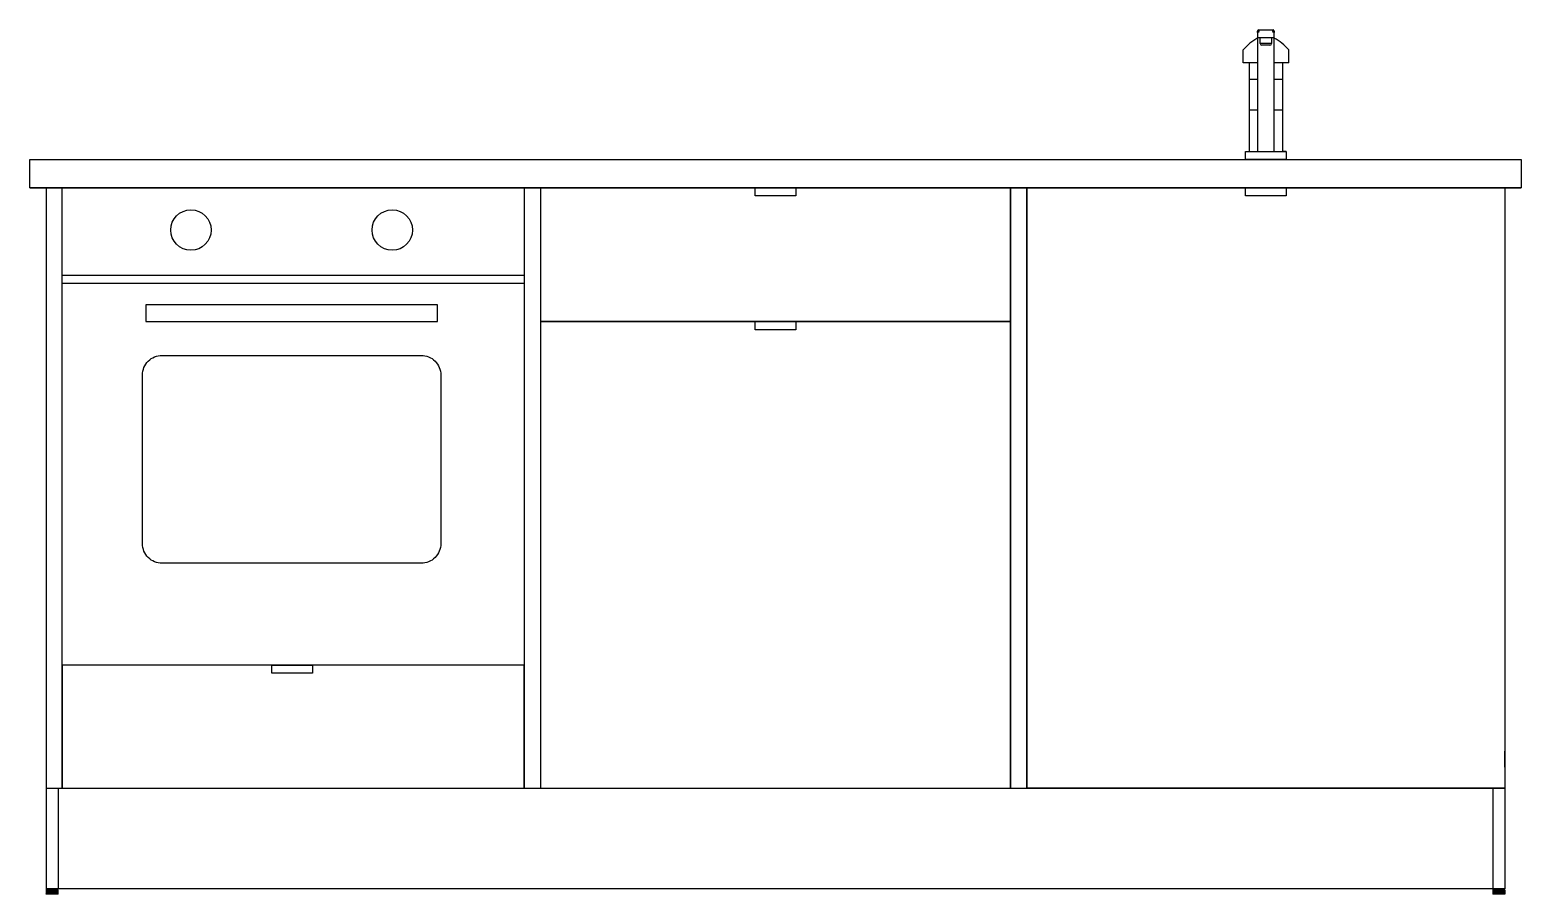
# Model space of a CAD drawing. Header units: millimetres. Extents: x 1636 to 3054, y -633 to 141.
# Drawn here: x 1636.3 to 1820.3, y 4 to 110.7 of the extents above; entities that cross this region are included whole.
import ezdxf

# ---------------------------------------------------------------- set-up
doc = ezdxf.new("R2010")
doc.units = ezdxf.units.MM
for name, color, linetype in [('ante', 6, 'Continuous'), ('cassetti', 150, 'Continuous'), ('elementi incassati', 131, 'Continuous'), ('PDF _Geometria', 7, 'Continuous')]:
    doc.layers.add(name, color=color, linetype=linetype)

msp = doc.modelspace()

# ---------------------------------------------------------------- linework, layer by layer
for p, q in [((1787.93, 110.69), (1789.66, 110.69)), ((1787.8, 95.69), (1787.8, 110.35)), ((1789.8, 109.69), (1787.8, 109.69)), ((1788.1, 109), (1788.1, 109.69)), ((1788.1, 109.06), (1789.5, 109.06)), ((1789.3, 108.8), (1788.3, 108.8)), ((1789.5, 109.69), (1789.5, 109)), ((1789.8, 110.35), (1789.8, 95.69)), ((1786, 106.61), (1786, 108.21)), ((1791.63, 106.61), (1791.63, 108.21)), ((1787.8, 106.61), (1786, 106.61)), ((1786.78, 95.69), (1786.78, 106.61)), ((1791.63, 106.61), (1789.8, 106.61)), ((1790.85, 106.61), (1790.85, 95.69)), ((1786.78, 104.61), (1787.8, 104.61)), ((1789.8, 104.61), (1790.85, 104.61)), ((1786.78, 100.8), (1787.8, 100.8)), ((1789.8, 100.8), (1790.85, 100.8)), ((1786.3, 94.69), (1786.3, 95.69)), ((1786.3, 95.69), (1791.3, 95.69)), ((1786.3, 95.69), (1786.78, 95.69)), ((1787.8, 95.69), (1789.8, 95.69)), ((1791.3, 95.69), (1790.82, 95.69)), ((1791.3, 95.69), (1791.3, 94.69)), ((1636.3, 94.69), (1820.3, 94.69)), ((1636.3, 91.19), (1636.3, 94.69)), ((1791.3, 94.69), (1786.3, 94.69)), ((1820.3, 94.69), (1820.3, 91.19)), ((1820.3, 91.19), (1636.3, 91.19)), ((1636.3, 91.19), (1820.3, 91.19)), ((1638.3, 91.19), (1638.3, 4.69)), ((1640.3, 17.09), (1640.3, 91.19)), ((1697.3, 91.19), (1697.3, 17.09)), ((1699.3, 91.19), (1699.3, 17.09)), ((1757.3, 91.19), (1757.3, 17.09)), ((1759.3, 91.19), (1757.3, 91.19)), ((1759.3, 91.19), (1757.3, 91.19)), ((1759.3, 91.19), (1759.3, 17.09)), ((1818.3, 91.19), (1818.3, 4.69)), ((1699.3, 74.69), (1757.3, 74.69)), ((1818.3, 19.69), (1818.3, 21.69)), ((1638.3, 17.09), (1818.3, 17.09)), ((1638.3, 17.09), (1639.8, 17.09)), ((1638.3, 17.09), (1640.3, 17.09)), ((1639.8, 17.09), (1639.8, 4.69)), ((1818.3, 17.09), (1816.8, 17.09)), ((1816.8, 17.09), (1816.8, 4.69)), ((1818.3, 4.69), (1638.3, 4.69)), ((1639.8, 4.69), (1638.3, 4.69))]:
    msp.add_line(p, q)
at = {"lineweight": 25}
for points in [[(1638.32, 4.55), (1638.32, 4.06), (1638.32, 4.06), (1638.33, 4.06)], [(1638.32, 4.55), (1638.32, 4.55), (1638.33, 4.55)], [(1638.33, 4.05), (1638.33, 4.05), (1638.33, 4.05), (1638.33, 4.05), (1638.32, 4.05), (1638.32, 4.06), (1638.32, 4.06), (1638.32, 4.06), (1638.32, 4.06)], [(1638.33, 4.55), (1638.33, 4.06), (1638.34, 4.06), (1638.34, 4.06), (1638.35, 4.06)], [(1638.33, 4.55), (1638.34, 4.55), (1638.34, 4.55), (1638.35, 4.55)], [(1638.33, 4.06), (1638.33, 4.05), (1638.33, 4.05)], [(1638.34, 4.05), (1638.34, 4.05), (1638.34, 4.05), (1638.34, 4.05), (1638.34, 4.05), (1638.34, 4.06), (1638.33, 4.06), (1638.33, 4.06), (1638.33, 4.06)], [(1639.63, 4.04), (1639.59, 4.04), (1639.54, 4.04), (1639.48, 4.04), (1639.42, 4.04), (1639.36, 4.04), (1639.29, 4.04), (1639.22, 4.04), (1639.15, 4.04), (1639.08, 4.04), (1639.01, 4.04), (1638.94, 4.04), (1638.87, 4.04), (1638.8, 4.04), (1638.73, 4.04), (1638.67, 4.04), (1638.61, 4.04), (1638.55, 4.04), (1638.5, 4.04), (1638.46, 4.04), (1638.42, 4.04), (1638.39, 4.04), (1638.37, 4.04), (1638.35, 4.04), (1638.34, 4.04), (1638.33, 4.04), (1638.33, 4.05)], [(1638.33, 4.05), (1638.33, 4.05)], [(1638.34, 4.03), (1638.34, 4.03), (1638.34, 4.03), (1638.34, 4.03), (1638.34, 4.03), (1638.34, 4.03), (1638.33, 4.03), (1638.33, 4.04), (1638.33, 4.04)], [(1638.34, 4.05), (1638.35, 4.05), (1638.35, 4.05), (1638.35, 4.06), (1638.35, 4.06), (1638.35, 4.55)], [(1639.63, 4.03), (1639.58, 4.03), (1639.53, 4.03), (1639.47, 4.03), (1639.41, 4.03), (1639.34, 4.03), (1639.27, 4.03), (1639.2, 4.03), (1639.13, 4.03), (1639.06, 4.03), (1638.98, 4.03), (1638.91, 4.03), (1638.83, 4.03), (1638.76, 4.03), (1638.7, 4.03), (1638.64, 4.03), (1638.58, 4.03), (1638.52, 4.03), (1638.48, 4.03), (1638.44, 4.03), (1638.41, 4.03), (1638.38, 4.03), (1638.36, 4.03), (1638.35, 4.03), (1638.34, 4.03)], [(1638.35, 4.55), (1638.35, 4.06), (1638.36, 4.06), (1638.36, 4.06), (1638.37, 4.06)], [(1638.37, 4.55), (1638.36, 4.55), (1638.36, 4.55), (1638.35, 4.55), (1638.35, 4.55), (1638.35, 4.55)], [(1638.36, 4.05), (1638.36, 4.05), (1638.36, 4.05), (1638.36, 4.05), (1638.36, 4.05), (1638.36, 4.06), (1638.35, 4.06), (1638.35, 4.06), (1638.35, 4.06)], [(1638.36, 4.55), (1638.36, 4.69)], [(1638.36, 4.05), (1638.37, 4.05), (1638.37, 4.05), (1638.37, 4.06), (1638.37, 4.06), (1638.37, 4.55)], [(1638.41, 4.55), (1638.4, 4.55), (1638.39, 4.55), (1638.39, 4.55), (1638.38, 4.55), (1638.37, 4.55)], [(1638.39, 4.05), (1638.4, 4.05), (1638.4, 4.05), (1638.4, 4.05), (1638.41, 4.06), (1638.41, 4.06), (1638.41, 4.55)], [(1638.39, 4.55), (1638.39, 4.06), (1638.39, 4.06), (1638.4, 4.06), (1638.41, 4.06)], [(1638.4, 4.05), (1638.39, 4.05), (1638.39, 4.05), (1638.39, 4.05), (1638.39, 4.05), (1638.39, 4.06), (1638.39, 4.06), (1638.39, 4.06)], [(1638.45, 4.55), (1638.44, 4.55), (1638.43, 4.55), (1638.43, 4.55), (1638.42, 4.55), (1638.41, 4.55)], [(1638.43, 4.55), (1638.43, 4.06), (1638.43, 4.06), (1638.44, 4.06), (1638.45, 4.06)], [(1638.44, 4.05), (1638.43, 4.05), (1638.43, 4.05), (1638.43, 4.05), (1638.43, 4.06), (1638.43, 4.06), (1638.43, 4.06)], [(1638.44, 4.05), (1638.44, 4.05), (1638.44, 4.05), (1638.45, 4.05), (1638.45, 4.05), (1638.45, 4.06), (1638.45, 4.06), (1638.45, 4.55)], [(1638.51, 4.55), (1638.5, 4.55), (1638.49, 4.55), (1638.48, 4.55), (1638.48, 4.55), (1638.47, 4.55), (1638.45, 4.55)], [(1638.48, 4.55), (1638.48, 4.06), (1638.48, 4.06), (1638.49, 4.06), (1638.5, 4.06), (1638.51, 4.06)], [(1638.49, 4.05), (1638.49, 4.05), (1638.48, 4.05), (1638.48, 4.06), (1638.48, 4.06), (1638.48, 4.06), (1638.48, 4.06)], [(1638.49, 4.05), (1638.49, 4.05), (1638.5, 4.05), (1638.5, 4.05), (1638.5, 4.05), (1638.51, 4.05), (1638.51, 4.06), (1638.51, 4.55)], [(1638.58, 4.55), (1638.57, 4.55), (1638.56, 4.55), (1638.55, 4.55), (1638.55, 4.55), (1638.53, 4.55), (1638.51, 4.55)], [(1638.55, 4.05), (1638.56, 4.05), (1638.56, 4.05), (1638.56, 4.05), (1638.57, 4.05), (1638.57, 4.05), (1638.58, 4.06), (1638.58, 4.55)], [(1638.55, 4.55), (1638.55, 4.06), (1638.55, 4.06), (1638.56, 4.06), (1638.57, 4.06), (1638.58, 4.06)], [(1638.55, 4.05), (1638.55, 4.05), (1638.55, 4.06), (1638.55, 4.06), (1638.55, 4.06)], [(1638.65, 4.55), (1638.64, 4.55), (1638.63, 4.55), (1638.62, 4.55), (1638.62, 4.55), (1638.6, 4.55), (1638.58, 4.55)], [(1638.62, 4.55), (1638.62, 4.06), (1638.62, 4.05), (1638.63, 4.05), (1638.63, 4.05), (1638.64, 4.05), (1638.65, 4.05), (1638.65, 4.06), (1638.65, 4.06), (1638.65, 4.55)], [(1638.62, 4.06), (1638.62, 4.06), (1638.63, 4.06), (1638.64, 4.06), (1638.65, 4.06)], [(1638.73, 4.55), (1638.72, 4.55), (1638.71, 4.55), (1638.7, 4.55), (1638.7, 4.55), (1638.68, 4.55), (1638.65, 4.55)], [(1638.7, 4.55), (1638.7, 4.06), (1638.7, 4.05), (1638.71, 4.05), (1638.71, 4.05), (1638.72, 4.05), (1638.73, 4.05), (1638.73, 4.06), (1638.73, 4.06), (1638.73, 4.55)], [(1638.7, 4.06), (1638.7, 4.06), (1638.71, 4.06), (1638.72, 4.06), (1638.73, 4.06)], [(1638.81, 4.55), (1638.8, 4.55), (1638.8, 4.55), (1638.79, 4.55), (1638.78, 4.55), (1638.76, 4.55), (1638.73, 4.55)], [(1638.78, 4.55), (1638.78, 4.06), (1638.78, 4.05), (1638.79, 4.05), (1638.8, 4.05), (1638.81, 4.05), (1638.81, 4.05), (1638.82, 4.06), (1638.82, 4.06), (1638.82, 4.55)], [(1638.78, 4.06), (1638.79, 4.06), (1638.8, 4.06), (1638.81, 4.06), (1638.82, 4.06)], [(1638.81, 4.55), (1638.82, 4.55), (1638.82, 4.55)], [(1638.91, 4.55), (1638.9, 4.55), (1638.89, 4.55), (1638.88, 4.55), (1638.87, 4.55), (1638.84, 4.55), (1638.82, 4.55)], [(1638.87, 4.55), (1638.87, 4.06), (1638.88, 4.05), (1638.88, 4.05), (1638.89, 4.05), (1638.9, 4.05), (1638.91, 4.05), (1638.91, 4.06), (1638.91, 4.06), (1638.91, 4.55)], [(1638.87, 4.06), (1638.88, 4.06), (1638.89, 4.06), (1638.9, 4.06), (1638.91, 4.06)], [(1639, 4.55), (1638.99, 4.55), (1638.98, 4.55), (1638.97, 4.55), (1638.96, 4.55), (1638.94, 4.55), (1638.91, 4.55)], [(1638.96, 4.55), (1638.96, 4.06), (1638.96, 4.05), (1638.97, 4.05), (1638.98, 4.05), (1638.99, 4.05), (1639, 4.05), (1639, 4.06), (1639, 4.06), (1639, 4.55)], [(1638.96, 4.06), (1638.97, 4.06), (1638.98, 4.06), (1638.99, 4.06), (1639, 4.06)], [(1639.1, 4.55), (1639.09, 4.55), (1639.08, 4.55), (1639.07, 4.55), (1639.06, 4.55), (1639.03, 4.55), (1639, 4.55)], [(1639.06, 4.55), (1639.06, 4.06), (1639.06, 4.06), (1639.06, 4.05), (1639.07, 4.05), (1639.08, 4.05), (1639.08, 4.05), (1639.09, 4.05), (1639.1, 4.06), (1639.1, 4.55)], [(1639.06, 4.06), (1639.07, 4.06), (1639.08, 4.06), (1639.09, 4.06), (1639.1, 4.06)], [(1639.19, 4.55), (1639.18, 4.55), (1639.17, 4.55), (1639.16, 4.55), (1639.15, 4.55), (1639.12, 4.55), (1639.1, 4.55)], [(1639.15, 4.55), (1639.15, 4.06), (1639.15, 4.06), (1639.15, 4.05), (1639.16, 4.05), (1639.17, 4.05), (1639.18, 4.05), (1639.19, 4.05), (1639.19, 4.06), (1639.19, 4.55)], [(1639.15, 4.06), (1639.16, 4.06), (1639.17, 4.06), (1639.18, 4.06), (1639.19, 4.06)], [(1639.28, 4.55), (1639.27, 4.55), (1639.26, 4.55), (1639.25, 4.55), (1639.24, 4.55), (1639.22, 4.55), (1639.19, 4.55)], [(1639.24, 4.55), (1639.24, 4.06), (1639.24, 4.06), (1639.25, 4.05), (1639.26, 4.05), (1639.26, 4.05), (1639.27, 4.05), (1639.27, 4.05), (1639.28, 4.06), (1639.28, 4.55)], [(1639.24, 4.06), (1639.25, 4.06), (1639.26, 4.06), (1639.27, 4.06), (1639.28, 4.06)], [(1639.37, 4.55), (1639.36, 4.55), (1639.35, 4.55), (1639.34, 4.55), (1639.33, 4.55), (1639.3, 4.55), (1639.28, 4.55)], [(1639.33, 4.55), (1639.33, 4.06), (1639.33, 4.06), (1639.34, 4.05), (1639.34, 4.05), (1639.35, 4.05), (1639.36, 4.05), (1639.36, 4.05), (1639.37, 4.06), (1639.37, 4.55)], [(1639.33, 4.06), (1639.34, 4.06), (1639.35, 4.06), (1639.36, 4.06), (1639.37, 4.06)], [(1639.45, 4.55), (1639.44, 4.55), (1639.44, 4.55), (1639.43, 4.55), (1639.41, 4.55), (1639.39, 4.55), (1639.37, 4.55)], [(1639.41, 4.55), (1639.41, 4.06), (1639.42, 4.06), (1639.42, 4.05), (1639.43, 4.05), (1639.43, 4.05), (1639.44, 4.05), (1639.44, 4.05), (1639.45, 4.06), (1639.45, 4.55)], [(1639.41, 4.06), (1639.43, 4.06), (1639.44, 4.06), (1639.44, 4.06), (1639.45, 4.06)], [(1639.52, 4.55), (1639.52, 4.55), (1639.51, 4.55), (1639.5, 4.55), (1639.49, 4.55), (1639.47, 4.55), (1639.45, 4.55)], [(1639.52, 4.05), (1639.52, 4.05), (1639.51, 4.05), (1639.51, 4.05), (1639.5, 4.05), (1639.49, 4.05), (1639.49, 4.06), (1639.49, 4.55)], [(1639.49, 4.06), (1639.5, 4.06), (1639.51, 4.06), (1639.52, 4.06), (1639.52, 4.06)], [(1639.52, 4.05), (1639.52, 4.06), (1639.52, 4.06), (1639.52, 4.06), (1639.52, 4.55)], [(1639.59, 4.55), (1639.59, 4.55), (1639.58, 4.55), (1639.57, 4.55), (1639.56, 4.55), (1639.54, 4.55), (1639.52, 4.55)], [(1639.58, 4.05), (1639.58, 4.05), (1639.58, 4.05), (1639.57, 4.05), (1639.57, 4.05), (1639.56, 4.05), (1639.56, 4.06), (1639.56, 4.55)], [(1639.56, 4.06), (1639.57, 4.06), (1639.58, 4.06), (1639.59, 4.06), (1639.59, 4.06)], [(1639.58, 4.05), (1639.58, 4.05), (1639.59, 4.05), (1639.59, 4.06), (1639.59, 4.06), (1639.59, 4.06), (1639.59, 4.06), (1639.59, 4.55)], [(1639.65, 4.55), (1639.64, 4.55), (1639.63, 4.55), (1639.62, 4.55), (1639.61, 4.55), (1639.59, 4.55)], [(1639.64, 4.05), (1639.64, 4.05), (1639.63, 4.05), (1639.63, 4.05), (1639.63, 4.05), (1639.62, 4.05), (1639.62, 4.06), (1639.62, 4.55)], [(1639.62, 4.06), (1639.63, 4.06), (1639.64, 4.06), (1639.65, 4.06)], [(1639.76, 4.03), (1639.75, 4.03), (1639.74, 4.03), (1639.72, 4.03), (1639.7, 4.03), (1639.67, 4.03), (1639.62, 4.03)], [(1639.77, 4.05), (1639.77, 4.04), (1639.76, 4.04), (1639.75, 4.04), (1639.74, 4.04), (1639.71, 4.04), (1639.67, 4.04), (1639.63, 4.04)], [(1639.64, 4.05), (1639.64, 4.05), (1639.64, 4.05), (1639.65, 4.05), (1639.65, 4.06), (1639.65, 4.06), (1639.65, 4.06), (1639.65, 4.55)], [(1639.7, 4.55), (1639.69, 4.55), (1639.68, 4.55), (1639.67, 4.55), (1639.66, 4.55), (1639.65, 4.55)], [(1639.69, 4.05), (1639.68, 4.05), (1639.68, 4.05), (1639.68, 4.05), (1639.68, 4.05), (1639.67, 4.06), (1639.67, 4.06), (1639.67, 4.55)], [(1639.67, 4.06), (1639.68, 4.06), (1639.69, 4.06), (1639.7, 4.06)], [(1639.69, 4.05), (1639.69, 4.05), (1639.69, 4.05), (1639.69, 4.06), (1639.7, 4.06), (1639.7, 4.06), (1639.7, 4.06), (1639.7, 4.55)], [(1639.74, 4.55), (1639.73, 4.55), (1639.72, 4.55), (1639.72, 4.55), (1639.7, 4.55), (1639.7, 4.55)], [(1639.72, 4.05), (1639.72, 4.05), (1639.72, 4.05), (1639.72, 4.05), (1639.72, 4.06), (1639.72, 4.06), (1639.72, 4.55)], [(1639.72, 4.05), (1639.73, 4.05), (1639.73, 4.05), (1639.73, 4.05), (1639.73, 4.05), (1639.73, 4.06), (1639.73, 4.06), (1639.74, 4.06), (1639.74, 4.06), (1639.74, 4.55)], [(1639.72, 4.06), (1639.72, 4.06), (1639.73, 4.06), (1639.74, 4.06)], [(1639.74, 4.55), (1639.74, 4.69)], [(1639.75, 4.05), (1639.75, 4.05), (1639.74, 4.05), (1639.74, 4.06), (1639.74, 4.06), (1639.74, 4.55)], [(1639.76, 4.55), (1639.76, 4.55), (1639.75, 4.55), (1639.74, 4.55), (1639.74, 4.55), (1639.74, 4.55)], [(1639.74, 4.06), (1639.75, 4.06), (1639.76, 4.06), (1639.76, 4.06)], [(1639.75, 4.05), (1639.75, 4.05), (1639.75, 4.05), (1639.75, 4.05), (1639.76, 4.05), (1639.76, 4.06), (1639.76, 4.06), (1639.76, 4.06), (1639.76, 4.06), (1639.76, 4.55)], [(1639.77, 4.05), (1639.76, 4.05), (1639.76, 4.05), (1639.76, 4.06), (1639.76, 4.06), (1639.76, 4.55)], [(1639.77, 4.55), (1639.77, 4.55), (1639.76, 4.55), (1639.76, 4.55)], [(1639.76, 4.06), (1639.77, 4.06), (1639.77, 4.06)], [(1639.77, 4.04), (1639.77, 4.04), (1639.77, 4.03), (1639.77, 4.03), (1639.77, 4.03), (1639.76, 4.03), (1639.76, 4.03), (1639.76, 4.03), (1639.76, 4.03)], [(1639.77, 4.55), (1639.77, 4.06), (1639.78, 4.06)], [(1639.77, 4.55), (1639.78, 4.55)], [(1639.77, 4.05), (1639.77, 4.05), (1639.77, 4.05), (1639.77, 4.05), (1639.78, 4.05), (1639.78, 4.06), (1639.78, 4.06), (1639.78, 4.06), (1639.78, 4.55)], [(1639.77, 4.06), (1639.77, 4.06), (1639.77, 4.06), (1639.77, 4.05), (1639.77, 4.05), (1639.77, 4.05), (1639.77, 4.05), (1639.77, 4.05)], [(1639.77, 4.05), (1639.77, 4.05)], [(1816.82, 4.55), (1816.82, 4.06), (1816.82, 4.06), (1816.83, 4.06)], [(1816.82, 4.55), (1816.82, 4.55), (1816.83, 4.55)], [(1816.83, 4.05), (1816.83, 4.05), (1816.83, 4.05), (1816.83, 4.05), (1816.82, 4.05), (1816.82, 4.06), (1816.82, 4.06), (1816.82, 4.06), (1816.82, 4.06)], [(1816.83, 4.55), (1816.83, 4.06), (1816.84, 4.06), (1816.84, 4.06), (1816.85, 4.06)], [(1816.83, 4.55), (1816.84, 4.55), (1816.84, 4.55), (1816.85, 4.55)], [(1816.83, 4.06), (1816.83, 4.05), (1816.83, 4.05)], [(1816.84, 4.05), (1816.84, 4.05), (1816.84, 4.05), (1816.84, 4.05), (1816.84, 4.05), (1816.84, 4.06), (1816.83, 4.06), (1816.83, 4.06), (1816.83, 4.06)], [(1818.13, 4.04), (1818.09, 4.04), (1818.04, 4.04), (1817.98, 4.04), (1817.92, 4.04), (1817.86, 4.04), (1817.79, 4.04), (1817.72, 4.04), (1817.65, 4.04), (1817.58, 4.04), (1817.51, 4.04), (1817.44, 4.04), (1817.37, 4.04), (1817.3, 4.04), (1817.23, 4.04), (1817.17, 4.04), (1817.11, 4.04), (1817.05, 4.04), (1817, 4.04), (1816.96, 4.04), (1816.92, 4.04), (1816.89, 4.04), (1816.87, 4.04), (1816.85, 4.04), (1816.84, 4.04), (1816.83, 4.04), (1816.83, 4.05)], [(1816.83, 4.05), (1816.83, 4.05)], [(1816.84, 4.03), (1816.84, 4.03), (1816.84, 4.03), (1816.84, 4.03), (1816.84, 4.03), (1816.84, 4.03), (1816.83, 4.03), (1816.83, 4.04), (1816.83, 4.04)], [(1816.84, 4.05), (1816.85, 4.05), (1816.85, 4.05), (1816.85, 4.06), (1816.85, 4.06), (1816.85, 4.55)], [(1818.13, 4.03), (1818.08, 4.03), (1818.03, 4.03), (1817.97, 4.03), (1817.91, 4.03), (1817.84, 4.03), (1817.77, 4.03), (1817.7, 4.03), (1817.63, 4.03), (1817.56, 4.03), (1817.48, 4.03), (1817.41, 4.03), (1817.33, 4.03), (1817.26, 4.03), (1817.2, 4.03), (1817.14, 4.03), (1817.08, 4.03), (1817.02, 4.03), (1816.98, 4.03), (1816.94, 4.03), (1816.91, 4.03), (1816.88, 4.03), (1816.86, 4.03), (1816.85, 4.03), (1816.84, 4.03)], [(1816.85, 4.55), (1816.85, 4.06), (1816.86, 4.06), (1816.86, 4.06), (1816.87, 4.06)], [(1816.87, 4.55), (1816.86, 4.55), (1816.86, 4.55), (1816.85, 4.55), (1816.85, 4.55), (1816.85, 4.55)], [(1816.86, 4.05), (1816.86, 4.05), (1816.86, 4.05), (1816.86, 4.05), (1816.86, 4.05), (1816.86, 4.06), (1816.85, 4.06), (1816.85, 4.06), (1816.85, 4.06)], [(1816.86, 4.55), (1816.86, 4.69)], [(1816.86, 4.05), (1816.87, 4.05), (1816.87, 4.05), (1816.87, 4.06), (1816.87, 4.06), (1816.87, 4.55)], [(1816.91, 4.55), (1816.9, 4.55), (1816.89, 4.55), (1816.89, 4.55), (1816.88, 4.55), (1816.87, 4.55)], [(1816.89, 4.05), (1816.9, 4.05), (1816.9, 4.05), (1816.9, 4.05), (1816.91, 4.06), (1816.91, 4.06), (1816.91, 4.55)], [(1816.89, 4.55), (1816.89, 4.06), (1816.89, 4.06), (1816.9, 4.06), (1816.91, 4.06)], [(1816.9, 4.05), (1816.89, 4.05), (1816.89, 4.05), (1816.89, 4.05), (1816.89, 4.05), (1816.89, 4.06), (1816.89, 4.06), (1816.89, 4.06)], [(1816.95, 4.55), (1816.94, 4.55), (1816.93, 4.55), (1816.93, 4.55), (1816.92, 4.55), (1816.91, 4.55)], [(1816.93, 4.55), (1816.93, 4.06), (1816.93, 4.06), (1816.94, 4.06), (1816.95, 4.06)], [(1816.94, 4.05), (1816.93, 4.05), (1816.93, 4.05), (1816.93, 4.05), (1816.93, 4.06), (1816.93, 4.06), (1816.93, 4.06)], [(1816.94, 4.05), (1816.94, 4.05), (1816.94, 4.05), (1816.95, 4.05), (1816.95, 4.05), (1816.95, 4.06), (1816.95, 4.06), (1816.95, 4.55)], [(1817.01, 4.55), (1817, 4.55), (1816.99, 4.55), (1816.98, 4.55), (1816.98, 4.55), (1816.97, 4.55), (1816.95, 4.55)], [(1816.98, 4.55), (1816.98, 4.06), (1816.98, 4.06), (1816.99, 4.06), (1817, 4.06), (1817.01, 4.06)], [(1816.99, 4.05), (1816.99, 4.05), (1816.98, 4.05), (1816.98, 4.06), (1816.98, 4.06), (1816.98, 4.06), (1816.98, 4.06)], [(1816.99, 4.05), (1816.99, 4.05), (1817, 4.05), (1817, 4.05), (1817, 4.05), (1817.01, 4.05), (1817.01, 4.06), (1817.01, 4.55)], [(1817.08, 4.55), (1817.07, 4.55), (1817.06, 4.55), (1817.05, 4.55), (1817.05, 4.55), (1817.03, 4.55), (1817.01, 4.55)], [(1817.05, 4.05), (1817.06, 4.05), (1817.06, 4.05), (1817.06, 4.05), (1817.07, 4.05), (1817.07, 4.05), (1817.08, 4.06), (1817.08, 4.55)], [(1817.05, 4.55), (1817.05, 4.06), (1817.05, 4.06), (1817.06, 4.06), (1817.07, 4.06), (1817.08, 4.06)], [(1817.05, 4.05), (1817.05, 4.05), (1817.05, 4.06), (1817.05, 4.06), (1817.05, 4.06)], [(1817.15, 4.55), (1817.14, 4.55), (1817.13, 4.55), (1817.12, 4.55), (1817.12, 4.55), (1817.1, 4.55), (1817.08, 4.55)], [(1817.12, 4.55), (1817.12, 4.06), (1817.12, 4.05), (1817.13, 4.05), (1817.13, 4.05), (1817.14, 4.05), (1817.15, 4.05), (1817.15, 4.06), (1817.15, 4.06), (1817.15, 4.55)], [(1817.12, 4.06), (1817.12, 4.06), (1817.13, 4.06), (1817.14, 4.06), (1817.15, 4.06)], [(1817.23, 4.55), (1817.22, 4.55), (1817.21, 4.55), (1817.2, 4.55), (1817.2, 4.55), (1817.18, 4.55), (1817.15, 4.55)], [(1817.2, 4.55), (1817.2, 4.06), (1817.2, 4.05), (1817.21, 4.05), (1817.21, 4.05), (1817.22, 4.05), (1817.23, 4.05), (1817.23, 4.06), (1817.23, 4.06), (1817.23, 4.55)], [(1817.2, 4.06), (1817.2, 4.06), (1817.21, 4.06), (1817.22, 4.06), (1817.23, 4.06)], [(1817.31, 4.55), (1817.3, 4.55), (1817.3, 4.55), (1817.29, 4.55), (1817.28, 4.55), (1817.26, 4.55), (1817.23, 4.55)], [(1817.28, 4.55), (1817.28, 4.06), (1817.28, 4.05), (1817.29, 4.05), (1817.3, 4.05), (1817.31, 4.05), (1817.31, 4.05), (1817.32, 4.06), (1817.32, 4.06), (1817.32, 4.55)], [(1817.28, 4.06), (1817.29, 4.06), (1817.3, 4.06), (1817.31, 4.06), (1817.32, 4.06)], [(1817.31, 4.55), (1817.32, 4.55), (1817.32, 4.55)], [(1817.41, 4.55), (1817.4, 4.55), (1817.39, 4.55), (1817.38, 4.55), (1817.37, 4.55), (1817.34, 4.55), (1817.32, 4.55)], [(1817.37, 4.55), (1817.37, 4.06), (1817.38, 4.05), (1817.38, 4.05), (1817.39, 4.05), (1817.4, 4.05), (1817.41, 4.05), (1817.41, 4.06), (1817.41, 4.06), (1817.41, 4.55)], [(1817.37, 4.06), (1817.38, 4.06), (1817.39, 4.06), (1817.4, 4.06), (1817.41, 4.06)], [(1817.5, 4.55), (1817.49, 4.55), (1817.48, 4.55), (1817.47, 4.55), (1817.46, 4.55), (1817.44, 4.55), (1817.41, 4.55)], [(1817.46, 4.55), (1817.46, 4.06), (1817.46, 4.05), (1817.47, 4.05), (1817.48, 4.05), (1817.49, 4.05), (1817.5, 4.05), (1817.5, 4.06), (1817.5, 4.06), (1817.5, 4.55)], [(1817.46, 4.06), (1817.47, 4.06), (1817.48, 4.06), (1817.49, 4.06), (1817.5, 4.06)], [(1817.6, 4.55), (1817.59, 4.55), (1817.58, 4.55), (1817.57, 4.55), (1817.56, 4.55), (1817.53, 4.55), (1817.5, 4.55)], [(1817.56, 4.55), (1817.56, 4.06), (1817.56, 4.06), (1817.56, 4.05), (1817.57, 4.05), (1817.58, 4.05), (1817.58, 4.05), (1817.59, 4.05), (1817.6, 4.06), (1817.6, 4.55)], [(1817.56, 4.06), (1817.57, 4.06), (1817.58, 4.06), (1817.59, 4.06), (1817.6, 4.06)], [(1817.69, 4.55), (1817.68, 4.55), (1817.67, 4.55), (1817.66, 4.55), (1817.65, 4.55), (1817.62, 4.55), (1817.6, 4.55)], [(1817.65, 4.55), (1817.65, 4.06), (1817.65, 4.06), (1817.65, 4.05), (1817.66, 4.05), (1817.67, 4.05), (1817.68, 4.05), (1817.69, 4.05), (1817.69, 4.06), (1817.69, 4.55)], [(1817.65, 4.06), (1817.66, 4.06), (1817.67, 4.06), (1817.68, 4.06), (1817.69, 4.06)], [(1817.78, 4.55), (1817.77, 4.55), (1817.76, 4.55), (1817.75, 4.55), (1817.74, 4.55), (1817.72, 4.55), (1817.69, 4.55)], [(1817.74, 4.55), (1817.74, 4.06), (1817.74, 4.06), (1817.75, 4.05), (1817.76, 4.05), (1817.76, 4.05), (1817.77, 4.05), (1817.77, 4.05), (1817.78, 4.06), (1817.78, 4.55)], [(1817.74, 4.06), (1817.75, 4.06), (1817.76, 4.06), (1817.77, 4.06), (1817.78, 4.06)], [(1817.87, 4.55), (1817.86, 4.55), (1817.85, 4.55), (1817.84, 4.55), (1817.83, 4.55), (1817.8, 4.55), (1817.78, 4.55)], [(1817.83, 4.55), (1817.83, 4.06), (1817.83, 4.06), (1817.84, 4.05), (1817.84, 4.05), (1817.85, 4.05), (1817.86, 4.05), (1817.86, 4.05), (1817.87, 4.06), (1817.87, 4.55)], [(1817.83, 4.06), (1817.84, 4.06), (1817.85, 4.06), (1817.86, 4.06), (1817.87, 4.06)], [(1817.95, 4.55), (1817.94, 4.55), (1817.94, 4.55), (1817.93, 4.55), (1817.91, 4.55), (1817.89, 4.55), (1817.87, 4.55)], [(1817.91, 4.55), (1817.91, 4.06), (1817.92, 4.06), (1817.92, 4.05), (1817.93, 4.05), (1817.93, 4.05), (1817.94, 4.05), (1817.94, 4.05), (1817.95, 4.06), (1817.95, 4.55)], [(1817.91, 4.06), (1817.93, 4.06), (1817.94, 4.06), (1817.94, 4.06), (1817.95, 4.06)], [(1818.02, 4.55), (1818.02, 4.55), (1818.01, 4.55), (1818, 4.55), (1817.99, 4.55), (1817.97, 4.55), (1817.95, 4.55)], [(1818.02, 4.05), (1818.02, 4.05), (1818.01, 4.05), (1818.01, 4.05), (1818, 4.05), (1817.99, 4.05), (1817.99, 4.06), (1817.99, 4.55)], [(1817.99, 4.06), (1818, 4.06), (1818.01, 4.06), (1818.02, 4.06), (1818.02, 4.06)], [(1818.02, 4.05), (1818.02, 4.06), (1818.02, 4.06), (1818.02, 4.06), (1818.02, 4.55)], [(1818.09, 4.55), (1818.09, 4.55), (1818.08, 4.55), (1818.07, 4.55), (1818.06, 4.55), (1818.04, 4.55), (1818.02, 4.55)], [(1818.08, 4.05), (1818.08, 4.05), (1818.08, 4.05), (1818.07, 4.05), (1818.07, 4.05), (1818.06, 4.05), (1818.06, 4.06), (1818.06, 4.55)], [(1818.06, 4.06), (1818.07, 4.06), (1818.08, 4.06), (1818.09, 4.06), (1818.09, 4.06)], [(1818.08, 4.05), (1818.08, 4.05), (1818.09, 4.05), (1818.09, 4.06), (1818.09, 4.06), (1818.09, 4.06), (1818.09, 4.06), (1818.09, 4.55)], [(1818.15, 4.55), (1818.14, 4.55), (1818.13, 4.55), (1818.12, 4.55), (1818.11, 4.55), (1818.09, 4.55)], [(1818.14, 4.05), (1818.14, 4.05), (1818.13, 4.05), (1818.13, 4.05), (1818.13, 4.05), (1818.12, 4.05), (1818.12, 4.06), (1818.12, 4.55)], [(1818.12, 4.06), (1818.13, 4.06), (1818.14, 4.06), (1818.15, 4.06)], [(1818.26, 4.03), (1818.25, 4.03), (1818.24, 4.03), (1818.22, 4.03), (1818.2, 4.03), (1818.17, 4.03), (1818.12, 4.03)], [(1818.27, 4.05), (1818.27, 4.04), (1818.26, 4.04), (1818.25, 4.04), (1818.24, 4.04), (1818.21, 4.04), (1818.17, 4.04), (1818.13, 4.04)], [(1818.14, 4.05), (1818.14, 4.05), (1818.14, 4.05), (1818.15, 4.05), (1818.15, 4.06), (1818.15, 4.06), (1818.15, 4.06), (1818.15, 4.55)], [(1818.2, 4.55), (1818.19, 4.55), (1818.18, 4.55), (1818.17, 4.55), (1818.16, 4.55), (1818.15, 4.55)], [(1818.19, 4.05), (1818.18, 4.05), (1818.18, 4.05), (1818.18, 4.05), (1818.18, 4.05), (1818.17, 4.06), (1818.17, 4.06), (1818.17, 4.55)], [(1818.17, 4.06), (1818.18, 4.06), (1818.19, 4.06), (1818.2, 4.06)], [(1818.19, 4.05), (1818.19, 4.05), (1818.19, 4.05), (1818.19, 4.06), (1818.2, 4.06), (1818.2, 4.06), (1818.2, 4.06), (1818.2, 4.55)], [(1818.24, 4.55), (1818.23, 4.55), (1818.22, 4.55), (1818.22, 4.55), (1818.2, 4.55), (1818.2, 4.55)], [(1818.22, 4.05), (1818.22, 4.05), (1818.22, 4.05), (1818.22, 4.05), (1818.22, 4.06), (1818.22, 4.06), (1818.22, 4.55)], [(1818.22, 4.05), (1818.23, 4.05), (1818.23, 4.05), (1818.23, 4.05), (1818.23, 4.05), (1818.23, 4.06), (1818.23, 4.06), (1818.24, 4.06), (1818.24, 4.06), (1818.24, 4.55)], [(1818.22, 4.06), (1818.22, 4.06), (1818.23, 4.06), (1818.24, 4.06)], [(1818.24, 4.55), (1818.24, 4.69)], [(1818.25, 4.05), (1818.25, 4.05), (1818.24, 4.05), (1818.24, 4.06), (1818.24, 4.06), (1818.24, 4.55)], [(1818.26, 4.55), (1818.26, 4.55), (1818.25, 4.55), (1818.24, 4.55), (1818.24, 4.55), (1818.24, 4.55)], [(1818.24, 4.06), (1818.25, 4.06), (1818.26, 4.06), (1818.26, 4.06)], [(1818.25, 4.05), (1818.25, 4.05), (1818.25, 4.05), (1818.25, 4.05), (1818.26, 4.05), (1818.26, 4.06), (1818.26, 4.06), (1818.26, 4.06), (1818.26, 4.06), (1818.26, 4.55)], [(1818.27, 4.05), (1818.26, 4.05), (1818.26, 4.05), (1818.26, 4.06), (1818.26, 4.06), (1818.26, 4.55)], [(1818.27, 4.55), (1818.27, 4.55), (1818.26, 4.55), (1818.26, 4.55)], [(1818.26, 4.06), (1818.27, 4.06), (1818.27, 4.06)], [(1818.27, 4.04), (1818.27, 4.04), (1818.27, 4.03), (1818.27, 4.03), (1818.27, 4.03), (1818.26, 4.03), (1818.26, 4.03), (1818.26, 4.03), (1818.26, 4.03)], [(1818.27, 4.55), (1818.27, 4.06), (1818.28, 4.06)], [(1818.27, 4.55), (1818.28, 4.55)], [(1818.27, 4.05), (1818.27, 4.05), (1818.27, 4.05), (1818.27, 4.05), (1818.28, 4.05), (1818.28, 4.06), (1818.28, 4.06), (1818.28, 4.06), (1818.28, 4.55)], [(1818.27, 4.06), (1818.27, 4.06), (1818.27, 4.06), (1818.27, 4.05), (1818.27, 4.05), (1818.27, 4.05), (1818.27, 4.05), (1818.27, 4.05)], [(1818.27, 4.05), (1818.27, 4.05)]]:
    msp.add_lwpolyline(points, dxfattribs=at)
for centre, radius, start, end in [((1791.21, 103.73), 6.87, 119.7708, 139.3515), ((1788.3, 109), 0.2, 180, 270), ((1789.3, 109), 0.2, 270, 0), ((1786.76, 104.08), 6.38, 40.2755, 61.5934)]:
    msp.add_arc(centre, radius, start, end)
at = {"layer": 'ante'}
for p, q in [((1786.3, 90.19), (1786.3, 91.19)), ((1791.3, 90.19), (1786.3, 90.19)), ((1791.3, 91.19), (1791.3, 90.19)), ((1757.3, 74.69), (1699.3, 74.69)), ((1699.3, 74.69), (1699.3, 17.09)), ((1725.8, 73.69), (1725.8, 74.69)), ((1730.8, 73.69), (1725.8, 73.69)), ((1730.8, 74.69), (1730.8, 73.69)), ((1757.3, 17.09), (1757.3, 74.69)), ((1699.3, 17.09), (1757.3, 17.09))]:
    msp.add_line(p, q, dxfattribs=at)
msp.add_lwpolyline([(1759.3, 91.19), (1818.3, 91.19), (1818.3, 17.09), (1759.3, 17.09)], close=True, dxfattribs=at)
at = {"layer": 'cassetti'}
for p, q in [((1725.8, 90.19), (1725.8, 91.19)), ((1725.8, 91.19), (1730.8, 91.19)), ((1730.8, 90.19), (1725.8, 90.19)), ((1730.8, 91.19), (1730.8, 90.19)), ((1666.17, 31.29), (1666.17, 32.29)), ((1666.17, 32.29), (1671.17, 32.29)), ((1671.17, 31.29), (1666.17, 31.29)), ((1671.17, 32.29), (1671.17, 31.29))]:
    msp.add_line(p, q, dxfattribs=at)
for points in [[(1757.3, 91.19), (1699.3, 91.19), (1699.3, 74.69), (1757.3, 74.69)], [(1697.3, 32.29), (1640.3, 32.29), (1640.3, 17.09), (1697.3, 17.09)]]:
    msp.add_lwpolyline(points, close=True, dxfattribs=at)
at = {"layer": 'elementi incassati'}
for p, q in [((1686.6, 76.74), (1650.6, 76.74)), ((1650.6, 76.74), (1650.6, 74.68)), ((1686.6, 74.68), (1686.6, 76.74)), ((1650.6, 74.68), (1686.6, 74.68))]:
    msp.add_line(p, q, dxfattribs=at)
for points in [[(1697.3, 32.29), (1697.3, 32.29), (1640.3, 32.29), (1640.3, 91.19), (1697.3, 91.19), (1697.3, 32.29)], [(1640.3, 80.4), (1697.3, 80.4)], [(1640.3, 79.41), (1697.3, 79.41)]]:
    msp.add_lwpolyline(points, dxfattribs=at)
msp.add_lwpolyline([(1652.62, 70.52), (1684.58, 70.52, -0.414214), (1687, 68.1), (1687, 47.28, -0.414214), (1684.58, 44.86), (1652.62, 44.86, -0.414214), (1650.2, 47.28), (1650.2, 68.1, -0.414214)], format="xyb", close=True, dxfattribs=at)
for centre in [(1656.18, 85.99), (1681.02, 85.99)]:
    msp.add_circle(centre, 2.5, dxfattribs=at)
at = {"layer": 'PDF _Geometria', "lineweight": 53}
for p, q in [((1787.8, 110.44), (1787.8, 110.35)), ((1789.8, 110.35), (1789.8, 110.44))]:
    msp.add_line(p, q, dxfattribs=at)
for centre, start, end in [((1788.09, 110.44), 123.0081, 179.9882), ((1789.5, 110.44), 359.9558, 57.4383)]:
    msp.add_arc(centre, 0.295, start, end, dxfattribs=at)

doc.saveas('drawing.dxf')
